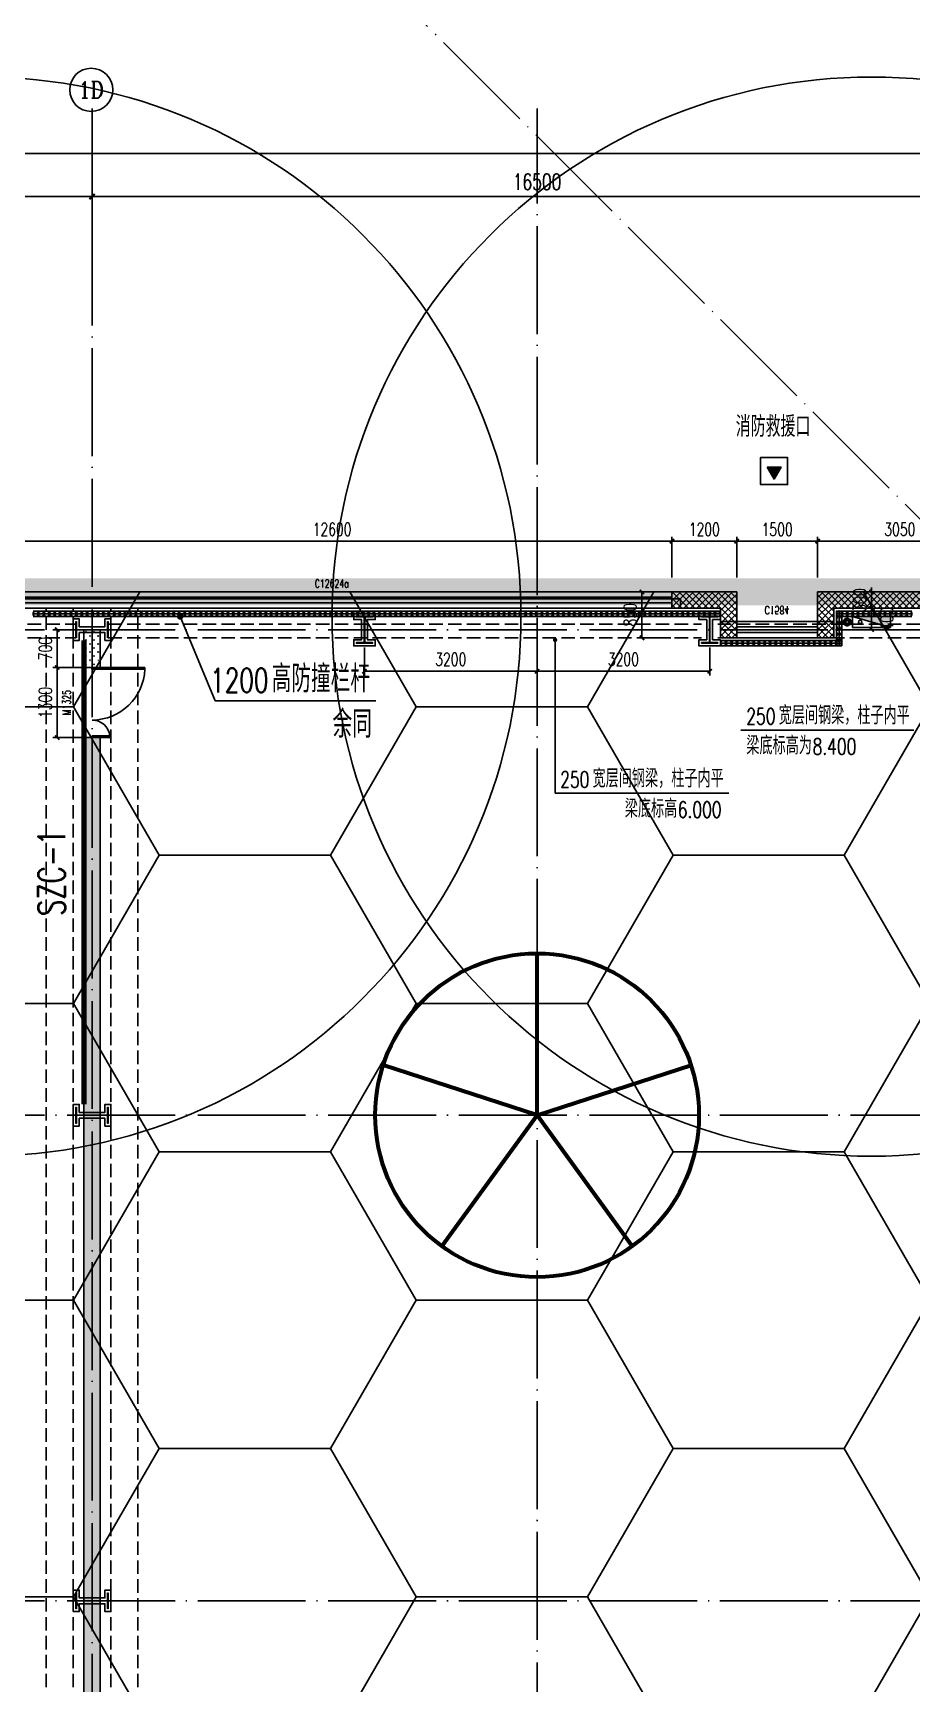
# Model space of a CAD drawing. Extents: x -821772 to -21949, y 506164 to 1049594.
# Drawn here: x -178549 to -162254, y 812279 to 842879 of the extents above; entities that cross this region are included whole.
import ezdxf
from ezdxf.enums import TextEntityAlignment as Align
from ezdxf.xclip import XClip

# ---------------------------------------------------------------- set-up
doc = ezdxf.new("R2010")
doc.units = 0
doc.header["$LTSCALE"] = 1000
doc.header["$MEASUREMENT"] = 0
doc.header["$XCLIPFRAME"] = 2
for name, pattern in [('10平面20250807_t3$0$CENTER', [2, 1.25, -0.25, 0.25, -0.25]), ('10平面20250807_t3$0$DASH', [0.35, 0.25, -0.1]), ('10平面20250807_t3$0$DOTE', [2.42, 2, -0.2, 0.02, -0.2]), ('DASH', [0.35, 0.25, -0.1])]:
    doc.linetypes.add(name, pattern=pattern)
doc.layers.get('Defpoints').update_dxf_attribs({"color": 210})
for name, color, linetype, lineweight in [('1-防火分区线', 201, 'DASH', 50), ('10平面20250807_t3$0$LG-ZF消防', 1, 'Continuous', 60), ('10平面20250807_t3$0$S-col', 8, 'Continuous', 0), ('10平面20250807_t3$0$THIN', 8, 'Continuous', 0), ('10平面20250807_t3$0$柱间支撑', 8, '10平面20250807_t3$0$CENTER', 0)]:
    doc.layers.add(name, color=color, linetype=linetype, lineweight=lineweight)
for name, color, linetype in [('10平面20250807_t3$0$10平面$0$WINDOW', 8, 'Continuous'), ('10平面20250807_t3$0$10平面$0$WINDOW_TEXT', 8, 'Continuous'), ('10平面20250807_t3$0$A-AXIS-D', 8, 'Continuous'), ('10平面20250807_t3$0$A-AXIS-DOTE', 8, '10平面20250807_t3$0$DOTE'), ('10平面20250807_t3$0$A-AXIS-DP', 8, 'Continuous'), ('10平面20250807_t3$0$A-AXIS-SYMB', 8, 'Continuous'), ('10平面20250807_t3$0$A-HATCH-2', 8, 'Continuous'), ('10平面20250807_t3$0$A-HRAIL', 8, 'Continuous'), ('10平面20250807_t3$0$A-LIN-V', 8, 'Continuous'), ('10平面20250807_t3$0$A-SFCE', 8, 'Continuous'), ('10平面20250807_t3$0$A-TEXT', 8, 'Continuous'), ('10平面20250807_t3$0$A-WINDOW', 8, 'Continuous'), ('10平面20250807_t3$0$AS-WALL', 8, 'Continuous'), ('10平面20250807_t3$0$AS-结构边线层', 8, 'Continuous'), ('10平面20250807_t3$0$DIM_SYMB', 8, 'Continuous'), ('10平面20250807_t3$0$PUB_HATCH', 8, 'Continuous'), ('10平面20250807_t3$0$PUB_TEXT', 8, 'Continuous'), ('10平面20250807_t3$0$RP-N2-01$0$$0$A-WIND-J', 8, 'Continuous'), ('10平面20250807_t3$0$RP-N2-01$0$A-WIND-J', 8, 'Continuous'), ('10平面20250807_t3$0$SB_ZF消火栓', 10, 'Continuous'), ('10平面20250807_t3$0$WINDOW', 8, 'Continuous'), ('10平面20250807_t3$0$WINDOW_TEXT', 8, 'Continuous'), ('10平面20250807_t3$0$建-窗', 8, 'Continuous'), ('10平面20250807_t3$0$建-门窗编号', 8, 'Continuous'), ('PUB_HATCH', 8, 'Continuous')]:
    doc.layers.add(name, color=color, linetype=linetype)
doc.layers.add('10平面20250807_t3$0$A-加建区域', color=8, linetype='Continuous', plot=False)
doc.styles.add('10平面20250807_t3$0$10平面$0$_TCH_WINDOW', font='SIMPLEX', dxfattribs={"height": 3.5, "bigfont": 'GBCBIG'})
doc.styles.add('10平面20250807_t3$0$_TCH_AXIS', font='COMPLEX', dxfattribs={"bigfont": 'GBCBIG'})
doc.styles.add('10平面20250807_t3$0$_TCH_DIM', font='SIMPLEX', dxfattribs={"bigfont": 'GBCBIG'})
doc.styles.add('10平面20250807_t3$0$_TCH_DIM_T3', font='SIMPLEX', dxfattribs={"width": 0.705882, "bigfont": 'GBCBIG'})
doc.styles.add('10平面20250807_t3$0$_TCH_WINDOW', font='SIMPLEX', dxfattribs={"height": 3.5, "bigfont": 'GBCBIG'})
doc.styles.add('10平面20250807_t3$0$A-WIN-LABEL', font='SIMPLEX', dxfattribs={"bigfont": 'GBCBIG'})
doc.styles.add('10平面20250807_t3$0$TSSD_Rein', font='tj-romans1.shx', dxfattribs={"width": 0.7, "bigfont": 'tj-hztxt.shx'})
doc.dimstyles.new('10平面20250807_t3$0$_TCH_ARCH&&100', dxfattribs={"dimtxt": 297.5, "dimasz": 100, "dimexe": 100, "dimexo": 100, "dimgap": 126.25, "dimtad": 1, "dimdec": 0, "dimzin": 0, "dimdsep": 46, "dimtxsty": '10平面20250807_t3$0$_TCH_DIM_T3', "dimblk": '10平面20250807_t3$0$_ArchTick', "dimcen": 0.09, "dimclrt": 7, "dimazin": 2, "dimtfac": 1, "dimtdec": 0, "dimtix": 1, "dimtmove": 2, "dimatfit": 3, "dimfxl": 0, "dimtolj": 1, "dimtzin": 0, "dimarcsym": 0})
doc.dimstyles.new('10平面20250807_t3$0$_TCH_ARCH&&80', dxfattribs={"dimtxt": 238, "dimasz": 80, "dimexe": 80, "dimexo": 80, "dimgap": 101, "dimtad": 1, "dimdec": 0, "dimzin": 0, "dimdsep": 46, "dimtxsty": '10平面20250807_t3$0$_TCH_DIM_T3', "dimblk": '10平面20250807_t3$0$_ArchTick', "dimcen": 0.09, "dimclrt": 7, "dimazin": 2, "dimtfac": 1, "dimtdec": 0, "dimtix": 1, "dimtmove": 2, "dimatfit": 3, "dimfxl": 0, "dimtolj": 1, "dimtzin": 0, "dimarcsym": 0})
pattern_1 = [(45, (60, 0), (-60.0001, 60.0001), []), (135, (60, 0), (-60.0001, -60.0001), [])]
pattern_2 = [(45, (25.49, 21.51), (-75.000002, 75.000002), [24, -82.06602]), (135, (192.46, 21.51), (-75.000002, -75.000002), [24, -82.06602])]

# ---------------------------------------------------------------- blocks, each defined once
blk = doc.blocks.new('10平面20250807_t3$0$_ArchTick')
at = {"color": 0, "linetype": 'ByBlock', "const_width": 0.4}
blk.add_lwpolyline([(-0.5, -0.5), (0.5, 0.5)], dxfattribs=at)
blk = doc.blocks.new('*D9895')
at = {"layer": '10平面20250807_t3$0$A-AXIS-D', "color": 0, "lineweight": -2}
for p, q in [((26782, 34220), (26782, 35127)), ((26782, 35027), (43282, 35027)), ((43282, 34220), (43282, 35127))]:
    blk.add_line(p, q, dxfattribs=at)
at = {"layer": 'Defpoints', "color": 0}
for p in [(43282, 35027), (26782, 34120), (43282, 34120)]:
    blk.add_point(p, dxfattribs=at)
at = {"layer": '10平面20250807_t3$0$A-AXIS-D', "color": 0, "lineweight": -2, "xscale": 100, "yscale": 100, "zscale": 100, "rotation": 180}
blk.add_blockref('10平面20250807_t3$0$_ArchTick', (26782, 35027), dxfattribs=at)
at = {"layer": '10平面20250807_t3$0$A-AXIS-D', "color": 0, "lineweight": -2, "xscale": 100, "yscale": 100, "zscale": 100}
blk.add_blockref('10平面20250807_t3$0$_ArchTick', (43282, 35027), dxfattribs=at)
at = {"layer": '10平面20250807_t3$0$A-AXIS-D', "color": 7, "insert": (35032, 35302), "char_height": 297.5, "attachment_point": 5, "style": '10平面20250807_t3$0$_TCH_DIM_T3'}
blk.add_mtext('\\A1;16500', dxfattribs=at)
blk = doc.blocks.new('*D9896')
at = {"layer": '10平面20250807_t3$0$A-AXIS-D', "color": 0, "lineweight": -2}
for p, q in [((43282, 34220), (43282, 35127)), ((43282, 35027), (59782, 35027)), ((59782, 34220), (59782, 35127))]:
    blk.add_line(p, q, dxfattribs=at)
at = {"layer": 'Defpoints', "color": 0}
for p in [(59782, 35027), (43282, 34120), (59782, 34120)]:
    blk.add_point(p, dxfattribs=at)
at = {"layer": '10平面20250807_t3$0$A-AXIS-D', "color": 0, "lineweight": -2, "xscale": 100, "yscale": 100, "zscale": 100, "rotation": 180}
blk.add_blockref('10平面20250807_t3$0$_ArchTick', (43282, 35027), dxfattribs=at)
at = {"layer": '10平面20250807_t3$0$A-AXIS-D', "color": 0, "lineweight": -2, "xscale": 100, "yscale": 100, "zscale": 100}
blk.add_blockref('10平面20250807_t3$0$_ArchTick', (59782, 35027), dxfattribs=at)
at = {"layer": '10平面20250807_t3$0$A-AXIS-D', "color": 7, "insert": (51532, 35302), "char_height": 297.5, "attachment_point": 5, "style": '10平面20250807_t3$0$_TCH_DIM_T3'}
blk.add_mtext('\\A1;16500', dxfattribs=at)
blk = doc.blocks.new('*D10004')
at = {"layer": '10平面20250807_t3$0$A-AXIS-D', "color": 0, "lineweight": -2}
for p, q in [((-33818, 34320), (-33818, 35927)), ((-33818, 35827), (92682, 35827)), ((92682, 34320), (92682, 35927))]:
    blk.add_line(p, q, dxfattribs=at)
at = {"layer": 'Defpoints', "color": 0}
for p in [(92682, 35827), (-33818, 34220), (92682, 34220)]:
    blk.add_point(p, dxfattribs=at)
at = {"layer": '10平面20250807_t3$0$A-AXIS-D', "color": 0, "lineweight": -2, "xscale": 100, "yscale": 100, "zscale": 100, "rotation": 180}
blk.add_blockref('10平面20250807_t3$0$_ArchTick', (-33818, 35827), dxfattribs=at)
at = {"layer": '10平面20250807_t3$0$A-AXIS-D', "color": 0, "lineweight": -2, "xscale": 100, "yscale": 100, "zscale": 100}
blk.add_blockref('10平面20250807_t3$0$_ArchTick', (92682, 35827), dxfattribs=at)
at = {"layer": '10平面20250807_t3$0$A-AXIS-D', "color": 7, "insert": (29432, 36102), "char_height": 297.5, "attachment_point": 5, "style": '10平面20250807_t3$0$_TCH_DIM_T3'}
blk.add_mtext('\\A1;126500', dxfattribs=at)
blk = doc.blocks.new('*D10133')
at = {"layer": '10平面20250807_t3$0$A-AXIS-DP', "color": 0, "lineweight": -2}
for p, q in [((51532, 26670), (51532, 26150)), ((54732, 26670), (54732, 26150)), ((51532, 26230), (54732, 26230))]:
    blk.add_line(p, q, dxfattribs=at)
at = {"layer": 'Defpoints', "color": 0}
for p in [(51532, 26750), (54732, 26750), (54732, 26230)]:
    blk.add_point(p, dxfattribs=at)
at = {"layer": '10平面20250807_t3$0$A-AXIS-DP', "color": 0, "lineweight": -2, "xscale": 80, "yscale": 80, "zscale": 80, "rotation": 180}
blk.add_blockref('10平面20250807_t3$0$_ArchTick', (51532, 26230), dxfattribs=at)
at = {"layer": '10平面20250807_t3$0$A-AXIS-DP', "color": 0, "lineweight": -2, "xscale": 80, "yscale": 80, "zscale": 80}
blk.add_blockref('10平面20250807_t3$0$_ArchTick', (54732, 26230), dxfattribs=at)
at = {"layer": '10平面20250807_t3$0$A-AXIS-DP', "color": 7, "insert": (53132, 26450), "char_height": 238, "attachment_point": 5, "style": '10平面20250807_t3$0$_TCH_DIM_T3'}
blk.add_mtext('\\A1;3200', dxfattribs=at)
blk = doc.blocks.new('*D10134')
at = {"layer": '10平面20250807_t3$0$A-AXIS-DP', "color": 0, "lineweight": -2}
for p, q in [((48332, 26670), (48332, 26150)), ((51532, 26670), (51532, 26150)), ((48332, 26230), (51532, 26230))]:
    blk.add_line(p, q, dxfattribs=at)
at = {"layer": 'Defpoints', "color": 0}
for p in [(48332, 26750), (51532, 26750), (51532, 26230)]:
    blk.add_point(p, dxfattribs=at)
at = {"layer": '10平面20250807_t3$0$A-AXIS-DP', "color": 0, "lineweight": -2, "xscale": 80, "yscale": 80, "zscale": 80, "rotation": 180}
blk.add_blockref('10平面20250807_t3$0$_ArchTick', (48332, 26230), dxfattribs=at)
at = {"layer": '10平面20250807_t3$0$A-AXIS-DP', "color": 0, "lineweight": -2, "xscale": 80, "yscale": 80, "zscale": 80}
blk.add_blockref('10平面20250807_t3$0$_ArchTick', (51532, 26230), dxfattribs=at)
at = {"layer": '10平面20250807_t3$0$A-AXIS-DP', "color": 7, "insert": (49932, 26450), "char_height": 238, "attachment_point": 5, "style": '10平面20250807_t3$0$_TCH_DIM_T3'}
blk.add_mtext('\\A1;3200', dxfattribs=at)
blk = doc.blocks.new('10平面20250807_t3$0$et4564')
at = {"layer": '10平面20250807_t3$0$PUB_HATCH'}
h = blk.add_hatch(dxfattribs=at)
h.set_pattern_fill('多孔材料', color=256, scale=30, style=0)
h.set_pattern_definition(pattern_1)
h.paths.add_polyline_path([(3700, -50), (3700, 250), (3400, 250)])
h = blk.add_hatch(dxfattribs=at)
h.set_pattern_fill('多孔材料', color=256, scale=30, style=0)
h.set_pattern_definition(pattern_1)
h.paths.add_polyline_path([(3700, -50), (3400, 250), (3400, -300), (3700, -600)])
h = blk.add_hatch(dxfattribs=at)
h.set_pattern_fill('多孔材料', color=256, scale=30, style=0)
h.set_pattern_definition(pattern_1)
h.paths.add_polyline_path([(5500, 250), (5200, 250), (5200, -50)])
h = blk.add_hatch(dxfattribs=at)
h.set_pattern_fill('多孔材料', color=256, scale=30, style=0)
h.set_pattern_definition(pattern_1)
h.paths.add_polyline_path([(5500, 250), (5200, -50), (5200, -600), (5500, -300)])
h = blk.add_hatch(dxfattribs=at)
h.set_pattern_fill('多孔材料', color=256, scale=30, style=0)
h.set_pattern_definition(pattern_1)
h.paths.add_polyline_path([(3700, -600), (3400, -300), (2500, -300), (2500, -600)])
h = blk.add_hatch(dxfattribs=at)
h.set_pattern_fill('多孔材料', color=256, scale=30, style=0)
h.set_pattern_definition(pattern_1)
h.paths.add_polyline_path([(8250, -300), (5500, -300), (5200, -600), (8250, -600)])
at = {"layer": '10平面20250807_t3$0$AS-WALL'}
for p, q in [((3700, 250), (3400, 250)), ((3400, 250), (3400, -300)), ((3700, -50), (3700, 250)), ((5500, 250), (5200, 250)), ((5200, 250), (5200, -50)), ((5500, 250), (5500, -300)), ((3400, -300), (2500, -300)), ((2500, -600), (2500, -300)), ((3700, -50), (3700, -600)), ((5200, -50), (5200, -600)), ((8250, -300), (5500, -300)), ((8250, -600), (8250, -300)), ((3700, -600), (2500, -600)), ((8250, -600), (5200, -600))]:
    blk.add_line(p, q, dxfattribs=at)
at = {"layer": '10平面20250807_t3$0$WINDOW'}
for p, q in [((5200, 250), (3700, 250)), ((5200, 150), (3700, 150)), ((5200, 50), (3700, 50)), ((5200, -50), (3700, -50))]:
    blk.add_line(p, q, dxfattribs=at)
at = {"layer": '10平面20250807_t3$0$WINDOW_TEXT', "style": '10平面20250807_t3$0$_TCH_WINDOW', "width": 0.705882}
blk.add_text('C1584', height=148.8, dxfattribs=at).set_placement((4220, -334))
blk = doc.blocks.new('10平面20250807_t3$0$43243')
at = {"layer": '10平面20250807_t3$0$AS-结构边线层'}
blk.add_lwpolyline([(-144054, 741420), (-144054, 832220), (-156104, 832220), (-156104, 831970), (-158204, 831970), (-158204, 832220), (-163704, 832220), (-163704, 831970), (-165804, 831970), (-165804, 832220), (-166544, 832220), (-166544, 832390), (-179464, 832390)], dxfattribs=at)
blk = doc.blocks.new('10平面20250807_t3$0$_FZH')
at = {"layer": '10平面20250807_t3$0$A-HATCH-2'}
blk.add_lwpolyline([(-0.437, -0.25), (-0.437, 0.25), (-0.297, 0.25), (-0.297, 0.067), (0.298, 0.067), (0.298, 0.25), (0.438, 0.25), (0.438, -0.25), (0.298, -0.25), (0.298, -0.068), (-0.297, -0.068), (-0.297, -0.25)], close=True, dxfattribs=at)
at = {"layer": '10平面20250807_t3$0$S-col'}
blk.add_lwpolyline([(-0.375, -0.188), (-0.375, 0.187), (-0.36, 0.187), (-0.36, 0.005), (0.36, 0.005), (0.36, 0.187), (0.375, 0.187), (0.375, -0.188), (0.36, -0.188), (0.36, -0.005), (-0.36, -0.005), (-0.36, -0.188)], close=True, dxfattribs=at)
blk = doc.blocks.new('10平面20250807_t3$0$342343243')
at = {"layer": '10平面20250807_t3$0$A-AXIS-DP', "color": 5}
blk.add_lwpolyline([(-155704, 832070), (-155404, 832070), (-155404, 832058), (-155550, 832058), (-155550, 831582), (-155404, 831582), (-155404, 831570), (-155704, 831570), (-155704, 831582), (-155558, 831582), (-155558, 832058), (-155704, 832058), (-155704, 832070)], close=True, dxfattribs=at)
at = {"layer": '10平面20250807_t3$0$A-HATCH-2'}
blk.add_lwpolyline([(-155754, 832120), (-155354, 832120), (-155354, 832008), (-155500, 832008), (-155500, 831632), (-155354, 831632), (-155354, 831520), (-155754, 831520), (-155754, 831632), (-155608, 831632), (-155608, 832008), (-155754, 832008)], close=True, dxfattribs=at)
blk = doc.blocks.new('10平面20250807_t3$0$w4234324')
at = {"xscale": 800.0000000000005, "yscale": 800.0000000000005, "zscale": 800.0000000000005}
for p in [(-177454, 831820), (-177454, 822820), (-177454, 813820)]:
    blk.add_blockref('10平面20250807_t3$0$_FZH', p, dxfattribs=at)
at = {"layer": '10平面20250807_t3$0$A-AXIS-DP', "xscale": -1}
blk.add_blockref('10平面20250807_t3$0$342343243', (-327958, 0), dxfattribs=at)
at = {"layer": '10平面20250807_t3$0$A-AXIS-DP'}
blk.add_blockref('10平面20250807_t3$0$342343243', (-10450, 0), dxfattribs=at)
blk = doc.blocks.new('10平面20250807_t3$0$3243243')
at = {"layer": '10平面20250807_t3$0$A-AXIS-SYMB'}
for p, q in [((-168870, 831630), (-168870, 828790)), ((-162220, 829960), (-165430, 829960)), ((-168870, 828790), (-165650, 828790))]:
    blk.add_line(p, q, dxfattribs=at)
at = {"layer": '10平面20250807_t3$0$A-AXIS-SYMB', "const_width": 40}
blk.add_lwpolyline([(-168870, 831650, 1), (-168870, 831610, 1)], format="xyb", close=True, dxfattribs=at)
at = {"layer": '10平面20250807_t3$0$A-HATCH-2', "linetype": '10平面20250807_t3$0$DASH'}
for p, q in [((-178304.2, 741520), (-178304.2, 832220)), ((-177804.2, 741520), (-177804.2, 832220)), ((-177104.2, 741520), (-177104.2, 832220)), ((-176604.2, 741520), (-176604.2, 832220))]:
    blk.add_line(p, q, dxfattribs=at)
at = {"layer": '10平面20250807_t3$0$A-SFCE', "color": 2, "linetype": '10平面20250807_t3$0$DASH'}
for p, q in [((-182500.2, 831920), (-177754.2, 831920)), ((-165854.2, 831920), (-161254.2, 831920)), ((-182500.2, 831670), (-177754.2, 831670)), ((-165854.2, 831670), (-161254.2, 831670))]:
    blk.add_line(p, q, dxfattribs=at)
at = {"layer": '10平面20250807_t3$0$A-SFCE', "linetype": '10平面20250807_t3$0$DASH'}
for p, q in [((-177154.2, 831920), (-166154.2, 831920)), ((-177154.2, 831670), (-166154.2, 831670))]:
    blk.add_line(p, q, dxfattribs=at)
at = {"layer": '10平面20250807_t3$0$PUB_TEXT', "style": '10平面20250807_t3$0$_TCH_DIM', "width": 0.705882}
for s, p in [('250', (-165325, 830065)), ('8.400', (-164096.3, 829505)), ('250', (-168775.2, 828895)), ('6.000', (-166595, 828335))]:
    blk.add_text(s, height=297.5, dxfattribs=at).set_placement(p)
at = {"layer": '10平面20250807_t3$0$PUB_TEXT', "style": '10平面20250807_t3$0$_TCH_DIM'}
for s, p in [('宽层间钢梁，柱子内平', (-164725, 830065)), ('梁底标高为', (-165325, 829505)), ('宽层间钢梁，柱子内平', (-168175.2, 828895)), ('梁底标高', (-167578, 828335))]:
    blk.add_text(s, height=337.59, dxfattribs=at).set_placement(p)
blk = doc.blocks.new('10平面20250807_t3$0$w4324324')
at = {"layer": '10平面20250807_t3$0$A-HATCH-2', "lineweight": 60}
for q in [(-1694760, 686605), (-1697614, 684532), (-1691907, 684532), (-1696524, 681178), (-1692997, 681178)]:
    blk.add_line((-1694760, 683605), q, dxfattribs=at)
blk.add_circle((-1694760, 683605), 3000, dxfattribs=at)
blk = doc.blocks.new('10平面20250807_t3$0$w423432')
at = {"layer": '10平面20250807_t3$0$A-LIN-V'}
blk.add_blockref('10平面20250807_t3$0$w4324324', (0, 0), dxfattribs=at)
blk = doc.blocks.new('10平面20250807_t3$0$RP-N2-01$0$$0$xfjy')
at = {"layer": '10平面20250807_t3$0$RP-N2-01$0$$0$A-WIND-J'}
h = blk.add_hatch(color=256, dxfattribs=at)
h.dxf.hatch_style = 1
h.paths.add_polyline_path([(1141876, -26214), (1142135, -26214), (1142005, -25989)])
at = {"layer": '10平面20250807_t3$0$RP-N2-01$0$$0$A-WIND-J', "const_width": 25}
blk.add_lwpolyline([(1141755, -25889), (1141755, -26389), (1142255, -26389), (1142255, -25889)], close=True, dxfattribs=at)
at = {"layer": '10平面20250807_t3$0$RP-N2-01$0$$0$A-WIND-J'}
for points in [[(1141755, -26389), (1142255, -26389), (1142255, -25889), (1141755, -25889)], [(1141876, -26214), (1142135, -26214), (1142005, -25989)]]:
    blk.add_lwpolyline(points, close=True, dxfattribs=at)
blk = doc.blocks.new('10平面20250807_t3$0$RP-N2-01$0$xfjy')
at = {"layer": '10平面20250807_t3$0$RP-N2-01$0$$0$A-WIND-J'}
blk.add_blockref('10平面20250807_t3$0$RP-N2-01$0$$0$xfjy', (0, 0), dxfattribs=at)
blk = doc.blocks.new('10平面20250807_t3$0$1232')
at = {"layer": '10平面20250807_t3$0$RP-N2-01$0$A-WIND-J', "xscale": -1, "rotation": 180}
blk.add_blockref('10平面20250807_t3$0$RP-N2-01$0$xfjy', (-1306815, 808621, 0), dxfattribs=at)
at = {"layer": '10平面20250807_t3$0$A-TEXT', "style": '10平面20250807_t3$0$_TCH_DIM'}
blk.add_text('消防救援口', height=384.1, dxfattribs=at).set_placement((-165521, 835395, 0))
blk = doc.blocks.new('10平面20250807_t3$0$23124232432')
at = {"layer": '10平面20250807_t3$0$柱间支撑', "const_width": 100}
blk.add_lwpolyline([(-177604, 831620), (-177604, 823020)], dxfattribs=at)
at = {"layer": '10平面20250807_t3$0$THIN', "style": '10平面20250807_t3$0$TSSD_Rein', "width": 0.7}
blk.add_text('SZC-1', height=500, rotation=90, dxfattribs=at).set_placement((-177804, 827320), align=Align.BOTTOM_CENTER)
blk = doc.blocks.new('10平面20250807_t3$0$99平面图例外参$0$$LinePat$圆环')
for points in [[(0, 150), (300, 150)], [(0, 0), (300, 0)], [(0, -150), (300, -150)]]:
    blk.add_lwpolyline(points)
at = {"color": 0}
blk.add_circle((150, 0), 150, dxfattribs=at)
blk = doc.blocks.new('10平面20250807_t3$0$34242343243')
at = {"layer": '10平面20250807_t3$0$A-HRAIL', "yscale": 0.3333333333333333, "zscale": 0.3333333333333333}
for p, xscale in [((-178448, 832114), -0.3344988349732452), ((-178348, 832114), -0.3344988349732452), ((-178248, 832114), -0.3344988349732452), ((-178147, 832114), -0.3344988349732452), ((-178047, 832114), -0.3344988349732452), ((-177946, 832114), -0.3344988349732452), ((-177846, 832114), -0.3344988349732452), ((-177746, 832114), -0.3344988349732452), ((-177645, 832114), -0.3344988349732452), ((-177545, 832114), -0.3344988349732452), ((-177445, 832114), -0.3344988349732452), ((-177344, 832114), -0.3344988349732452), ((-177244, 832114), -0.3344988349732452), ((-177144, 832114), -0.3344988349732452), ((-177043, 832114), -0.3344988349732452), ((-176943, 832114), -0.3344988349732452), ((-176843, 832114), -0.3344988349732452), ((-176742, 832114), -0.3344988349732452), ((-176642, 832114), -0.3344988349732452), ((-176542, 832114), -0.3344988349732452), ((-176441, 832114), -0.3344988349732452), ((-176341, 832114), -0.3344988349732452), ((-176241, 832114), -0.3344988349732452), ((-176140, 832114), -0.3344988349732452), ((-176040, 832114), -0.3344988349732452), ((-175939, 832114), -0.3344988349732452), ((-175839, 832114), -0.3344988349732452), ((-175739, 832114), -0.3344988349732452), ((-175638, 832114), -0.3344988349732452), ((-175538, 832114), -0.3344988349732452), ((-175438, 832114), -0.3344988349732452), ((-175337, 832114), -0.3344988349732452), ((-175237, 832114), -0.3344988349732452), ((-175137, 832114), -0.3344988349732452), ((-175036, 832114), -0.3344988349732452), ((-174936, 832114), -0.3344988349732452), ((-174836, 832114), -0.3344988349732452), ((-174735, 832114), -0.3344988349732452), ((-174635, 832114), -0.3344988349732452), ((-174535, 832114), -0.3344988349732452), ((-174434, 832114), -0.3344988349732452), ((-174334, 832114), -0.3344988349732452), ((-174234, 832114), -0.3344988349732452), ((-174133, 832114), -0.3344988349732452), ((-174033, 832114), -0.3344988349732452), ((-173933, 832114), -0.3344988349732452), ((-173832, 832114), -0.3344988349732452), ((-173732, 832114), -0.3344988349732452), ((-173631, 832114), -0.3344988349732452), ((-173531, 832114), -0.3344988349732452), ((-173431, 832114), -0.3344988349732452), ((-173330, 832114), -0.3344988349732452), ((-173230, 832114), -0.3344988349732452), ((-173130, 832114), -0.3344988349732452), ((-173029, 832114), -0.3344988349732452), ((-172929, 832114), -0.3344988349732452), ((-172829, 832114), -0.3344988349732452), ((-172728, 832114), -0.3344988349732452), ((-172628, 832114), -0.3344988349732452), ((-172528, 832114), -0.3344988349732452), ((-172427, 832114), -0.3344988349732452), ((-172327, 832114), -0.3344988349732452), ((-172227, 832114), -0.3344988349732452), ((-172126, 832114), -0.3344988349732452), ((-172026, 832114), -0.3344988349732452), ((-171926, 832114), -0.3344988349732452), ((-171825, 832114), -0.3344988349732452), ((-171725, 832114), -0.3344988349732452), ((-171624, 832114), -0.3344988349732452), ((-171524, 832114), -0.3344988349732452), ((-171424, 832114), -0.3344988349732452), ((-171323, 832114), -0.3344988349732452), ((-171223, 832114), -0.3344988349732452), ((-171123, 832114), -0.3344988349732452), ((-171022, 832114), -0.3344988349732452), ((-170922, 832114), -0.3344988349732452), ((-170822, 832114), -0.3344988349732452), ((-170721, 832114), -0.3344988349732452), ((-170621, 832114), -0.3344988349732452), ((-170521, 832114), -0.3344988349732452), ((-170420, 832114), -0.3344988349732452), ((-170320, 832114), -0.3344988349732452), ((-170220, 832114), -0.3344988349732452), ((-170119, 832114), -0.3344988349732452), ((-170019, 832114), -0.3344988349732452), ((-169919, 832114), -0.3344988349732452), ((-169818, 832114), -0.3344988349732452), ((-169718, 832114), -0.3344988349732452), ((-169617, 832114), -0.3344988349732452), ((-169517, 832114), -0.3344988349732452), ((-169417, 832114), -0.3344988349732452), ((-169316, 832114), -0.3344988349732452), ((-169216, 832114), -0.3344988349732452), ((-169116, 832114), -0.3344988349732452), ((-169015, 832114), -0.3344988349732452), ((-168915, 832114), -0.3344988349732452), ((-168815, 832114), -0.3344988349732452), ((-168714, 832114), -0.3344988349732452), ((-168614, 832114), -0.3344988349732452), ((-168514, 832114), -0.3344988349732452), ((-168413, 832114), -0.3344988349732452), ((-168313, 832114), -0.3344988349732452), ((-168213, 832114), -0.3344988349732452), ((-168112, 832114), -0.3344988349732452), ((-168012, 832114), -0.3344988349732452), ((-167912, 832114), -0.3344988349732452), ((-167811, 832114), -0.3344988349732452), ((-167711, 832114), -0.3344988349732452), ((-167610, 832114), -0.3344988349732452), ((-167510, 832114), -0.3344988349732452), ((-167410, 832114), -0.3344988349732452), ((-167309, 832114), -0.3344988349732452), ((-167209, 832114), -0.3344988349732452), ((-167109, 832114), -0.3344988349732452), ((-167008, 832114), -0.3344988349732452), ((-166908, 832114), -0.3344988349732452), ((-166808, 832114), -0.3344988349732452), ((-166707, 832114), -0.3344988349732452), ((-166607, 832114), -0.3344988349732452), ((-166507, 832114), -0.3344988349732452), ((-166406, 832114), -0.3344988349732452), ((-166306, 832114), -0.3344988349732452), ((-166206, 832114), -0.3344988349732452), ((-166105, 832114), -0.3344988349732452), ((-166005, 832114), -0.3344988349732452), ((-165905, 832114), -0.3344988349732452), ((-165804, 832114), -0.3344988349732452), ((-163554, 832114), -0.3333333333708737), ((-163454, 832114), -0.3333333333708737), ((-163354, 832114), -0.3333333333708737), ((-163254, 832114), -0.3333333333708737), ((-163154, 832114), -0.3333333333708737), ((-163054, 832114), -0.3333333333708737), ((-162954, 832114), -0.3333333333708737), ((-162854, 832114), -0.3333333333708737), ((-162754, 832114), -0.3333333333708737), ((-162654, 832114), -0.3333333333708737), ((-162554, 832114), -0.3333333333708737), ((-162454, 832114), -0.3333333333708737), ((-162354, 832114), -0.3333333333708737), ((-162254, 832114), -0.3333333333708737), ((-165702, 831570), -0.3409090911439808), ((-165600, 831570), -0.3409090911439808), ((-165497, 831570), -0.3409090911439808), ((-165395, 831570), -0.3409090911439808), ((-165293, 831570), -0.3409090911439808), ((-165191, 831570), -0.3409090911439808), ((-165088, 831570), -0.3409090911439808), ((-164986, 831570), -0.3409090911439808), ((-164884, 831570), -0.3409090911439808), ((-164781, 831570), -0.3409090911439808), ((-164679, 831570), -0.3409090911439808), ((-164577, 831570), -0.3409090911439808), ((-164475, 831570), -0.3409090911439808), ((-164372, 831570), -0.3409090911439808), ((-164270, 831570), -0.3409090911439808), ((-164168, 831570), -0.3409090911439808), ((-164066, 831570), -0.3409090911439808), ((-163963, 831570), -0.3409090911439808), ((-163861, 831570), -0.3409090911439808), ((-163759, 831570), -0.3409090911439808), ((-163656, 831570), -0.3409090911439808), ((-163554, 831570), -0.3409090911439808)]:
    blk.add_blockref('10平面20250807_t3$0$99平面图例外参$0$$LinePat$圆环', p, dxfattribs=dict(at, xscale=xscale))
at = {"layer": '10平面20250807_t3$0$A-HRAIL', "xscale": -0.3611111227129974, "yscale": 0.3333333333333333, "zscale": 0.3333333333333333, "rotation": 270}
for p in [(-163604, 832062), (-163604, 831953), (-163604, 831845), (-163604, 831737), (-163604, 831628), (-163604, 831520)]:
    blk.add_blockref('10平面20250807_t3$0$99平面图例外参$0$$LinePat$圆环', p, dxfattribs=at)
blk = doc.blocks.new('10平面20250807_t3$0$DOOR2DLIB$SYSLIB$00000123')
at = {"color": 0}
for p, q in [((0.475, -0.001), (0.475, 0.752)), ((0.475, 0.752), (0.5, 0.752)), ((0.5, -0.001), (0.5, 0.752)), ((-0.5, 0), (-0.5, 0.252)), ((-0.475, 0.252), (-0.5, 0.252)), ((-0.475, 0), (-0.475, 0.252)), ((-0.475, 0), (-0.5, 0)), ((0.475, -0.001), (0.5, -0.001))]:
    blk.add_line(p, q, dxfattribs=at)
for centre, radius, start, end in [((0.505, -0.002), 0.755, 92.2493, 179.7238), ((-0.501, 0.003), 0.251, 359.7899, 84.0974)]:
    blk.add_arc(centre, radius, start, end, dxfattribs=at)
blk = doc.blocks.new('10平面20250807_t3$0$423432433333')
at = {"layer": '10平面20250807_t3$0$PUB_HATCH'}
h = blk.add_hatch(dxfattribs=at)
h.set_pattern_fill('石膏板', color=256, scale=30, style=0)
h.set_pattern_definition(pattern_2)
h.paths.add_polyline_path([(-174910, 831866), (-174910, 831170), (-174610, 831170), (-174610, 831866)])
h = blk.add_hatch(dxfattribs=at)
h.set_pattern_fill('石膏板', color=256, scale=30, style=0)
h.set_pattern_definition(pattern_2)
h.paths.add_polyline_path([(-174610, 784908), (-174610, 829870), (-174910, 829870), (-174910, 784908)])
at = {"layer": '10平面20250807_t3$0$AS-WALL'}
for p, q in [((-174910, 831866), (-174910, 831170)), ((-174610, 831866), (-174910, 831866)), ((-174610, 831170), (-174610, 831866)), ((-174910, 831170), (-174610, 831170)), ((-174610, 829870), (-174910, 829870)), ((-174910, 829870), (-174910, 784908)), ((-174610, 784908), (-174610, 829870))]:
    blk.add_line(p, q, dxfattribs=at)
at = {"layer": '10平面20250807_t3$0$10平面$0$WINDOW'}
ref = blk.add_blockref('10平面20250807_t3$0$DOOR2DLIB$SYSLIB$00000123', (-174760, 830520), dxfattribs=dict(at, xscale=-1300, yscale=1300, zscale=300, rotation=269.9999999990649))
ref.add_attrib('A', 'M1325', (-175156, 830285), dxfattribs={"layer": '10平面20250807_t3$0$10平面$0$WINDOW_TEXT', "ltscale": 500, "height": 148.8, "rotation": 90, "style": '10平面20250807_t3$0$10平面$0$_TCH_WINDOW', "width": 0.705882})
blk = doc.blocks.new('10平面20250807_t3$0$A$C5D961328')
at = {"layer": '10平面20250807_t3$0$SB_ZF消火栓'}
blk.add_hatch(color=256, dxfattribs=at).paths.add_polyline_path([(0, 40), (700, 40), (700, 240)])
at = {"layer": '10平面20250807_t3$0$A-LIN-V', "ltscale": 500}
blk.add_circle((350, 40), 10001, dxfattribs=at)
at = {"layer": '10平面20250807_t3$0$SB_ZF消火栓'}
for p, q in [((700, 240), (0, 240)), ((0, 240), (0, 40)), ((700, 240), (0, 40)), ((0, 40), (700, 40)), ((700, 240), (700, 40))]:
    blk.add_line(p, q, dxfattribs=at)
at = {"layer": '10平面20250807_t3$0$SB_ZF消火栓', "color": 1}
blk.add_circle((140, 140), 32.5, dxfattribs=at)
blk = doc.blocks.new('10平面20250807_t3$0$43242343')
at = {"layer": '10平面20250807_t3$0$LG-ZF消防', "linetype": 'Continuous'}
blk.add_circle((-163454, 831962), 50, dxfattribs=at)
blk = doc.blocks.new('10平面20250807_t3$0$234243242332')
at = {"layer": '10平面20250807_t3$0$LG-ZF消防', "linetype": 'Continuous'}
blk.add_blockref('10平面20250807_t3$0$43242343', (0, 0), dxfattribs=at)
at = {"layer": '10平面20250807_t3$0$SB_ZF消火栓', "xscale": -1, "rotation": 180}
for p in [(-179854, 832102), (-163354, 832102)]:
    blk.add_blockref('10平面20250807_t3$0$A$C5D961328', p, dxfattribs=at)
blk = doc.blocks.new('*D11889')
at = {"layer": '10平面20250807_t3$0$A-AXIS-DP', "color": 0, "lineweight": -2}
for p, q in [((-166724, 832520), (-167340, 832520)), ((-167260, 831670), (-167260, 832520)), ((-166724, 831670), (-167340, 831670))]:
    blk.add_line(p, q, dxfattribs=at)
at = {"layer": 'Defpoints', "color": 0}
for p in [(-167260, 832520), (-166644, 832520), (-166644, 831670)]:
    blk.add_point(p, dxfattribs=at)
at = {"layer": '10平面20250807_t3$0$A-AXIS-DP', "color": 0, "lineweight": -2, "xscale": 80, "yscale": 80, "zscale": 80}
for p, rotation in [((-167260, 832520), 90), ((-167260, 831670), 270)]:
    blk.add_blockref('10平面20250807_t3$0$_ArchTick', p, dxfattribs=dict(at, rotation=rotation))
at = {"layer": '10平面20250807_t3$0$A-AXIS-DP', "color": 7, "insert": (-167480, 832095), "char_height": 238, "attachment_point": 5, "rotation": 90, "style": '10平面20250807_t3$0$_TCH_DIM_T3'}
blk.add_mtext('\\A1;850', dxfattribs=at)
blk = doc.blocks.new('*D12059')
at = {"layer": '10平面20250807_t3$0$A-AXIS-DP', "color": 0, "lineweight": -2}
for p, q in [((-163670, 832220), (-162923, 832220)), ((-163003, 831820), (-163003, 832220)), ((-163670, 831820), (-162923, 831820))]:
    blk.add_line(p, q, dxfattribs=at)
at = {"layer": 'Defpoints', "color": 0}
for p in [(-163750, 832220), (-163003, 832220), (-163750, 831820)]:
    blk.add_point(p, dxfattribs=at)
at = {"layer": '10平面20250807_t3$0$A-AXIS-DP', "color": 0, "lineweight": -2, "xscale": 80, "yscale": 80, "zscale": 80}
for p, rotation in [((-163003, 832220), 90), ((-163003, 831820), 270)]:
    blk.add_blockref('10平面20250807_t3$0$_ArchTick', p, dxfattribs=dict(at, rotation=rotation))
at = {"layer": '10平面20250807_t3$0$A-AXIS-DP', "color": 7, "insert": (-162720, 832020), "char_height": 238, "attachment_point": 5, "rotation": 90, "style": '10平面20250807_t3$0$_TCH_DIM_T3'}
blk.add_mtext('\\A1;400', dxfattribs=at)
blk = doc.blocks.new('*D12060')
at = {"layer": '10平面20250807_t3$0$A-AXIS-DP', "color": 0, "lineweight": -2}
for p, q in [((-163670, 832520), (-162923, 832520)), ((-163003, 832520), (-163003, 832600)), ((-163003, 832220), (-163003, 832520)), ((-163670, 832220), (-162923, 832220)), ((-163003, 832220), (-163003, 832140))]:
    blk.add_line(p, q, dxfattribs=at)
at = {"layer": 'Defpoints', "color": 0}
for p in [(-163750, 832520), (-163003, 832520), (-163750, 832220)]:
    blk.add_point(p, dxfattribs=at)
at = {"layer": '10平面20250807_t3$0$A-AXIS-DP', "color": 0, "lineweight": -2, "xscale": 80, "yscale": 80, "zscale": 80}
for p, rotation in [((-163003, 832520), 270), ((-163003, 832220), 90)]:
    blk.add_blockref('10平面20250807_t3$0$_ArchTick', p, dxfattribs=dict(at, rotation=rotation))
at = {"layer": '10平面20250807_t3$0$A-AXIS-DP', "color": 7, "insert": (-163223, 832370), "char_height": 238, "attachment_point": 5, "rotation": 90, "style": '10平面20250807_t3$0$_TCH_DIM_T3'}
blk.add_mtext('\\A1;300', dxfattribs=at)
blk = doc.blocks.new('*D12250')
at = {"layer": '10平面20250807_t3$0$A-AXIS-DP', "color": 0, "lineweight": -2}
for p, q in [((-177634, 831820), (-178180, 831820)), ((-178100, 831120), (-178100, 831820)), ((-177634, 831120), (-178180, 831120))]:
    blk.add_line(p, q, dxfattribs=at)
at = {"layer": 'Defpoints', "color": 0}
for p in [(-178100, 831820), (-177554, 831820), (-177554, 831120)]:
    blk.add_point(p, dxfattribs=at)
at = {"layer": '10平面20250807_t3$0$A-AXIS-DP', "color": 0, "lineweight": -2, "xscale": 80, "yscale": 80, "zscale": 80}
for p, rotation in [((-178100, 831820), 90), ((-178100, 831120), 270)]:
    blk.add_blockref('10平面20250807_t3$0$_ArchTick', p, dxfattribs=dict(at, rotation=rotation))
at = {"layer": '10平面20250807_t3$0$A-AXIS-DP', "color": 7, "insert": (-178320, 831470), "char_height": 238, "attachment_point": 5, "rotation": 90, "style": '10平面20250807_t3$0$_TCH_DIM_T3'}
blk.add_mtext('\\A1;700', dxfattribs=at)
blk = doc.blocks.new('*D12251')
at = {"layer": '10平面20250807_t3$0$A-AXIS-DP', "color": 0, "lineweight": -2}
for p, q in [((-177634, 831120), (-178180, 831120)), ((-178100, 829820), (-178100, 831120)), ((-177634, 829820), (-178180, 829820))]:
    blk.add_line(p, q, dxfattribs=at)
at = {"layer": 'Defpoints', "color": 0}
for p in [(-178100, 831120), (-177554, 831120), (-177554, 829820)]:
    blk.add_point(p, dxfattribs=at)
at = {"layer": '10平面20250807_t3$0$A-AXIS-DP', "color": 0, "lineweight": -2, "xscale": 80, "yscale": 80, "zscale": 80}
for p, rotation in [((-178100, 831120), 90), ((-178100, 829820), 270)]:
    blk.add_blockref('10平面20250807_t3$0$_ArchTick', p, dxfattribs=dict(at, rotation=rotation))
at = {"layer": '10平面20250807_t3$0$A-AXIS-DP', "color": 7, "insert": (-178320, 830470), "char_height": 238, "attachment_point": 5, "rotation": 90, "style": '10平面20250807_t3$0$_TCH_DIM_T3'}
blk.add_mtext('\\A1;1300', dxfattribs=at)
blk = doc.blocks.new('*D12325')
at = {"layer": '10平面20250807_t3$0$A-AXIS-DP', "color": 0, "lineweight": -2}
for p, q in [((-179304, 832790), (-179304, 833540)), ((-166704, 832790), (-166704, 833540)), ((-179304, 833460), (-166704, 833460))]:
    blk.add_line(p, q, dxfattribs=at)
at = {"layer": 'Defpoints', "color": 0}
for p in [(-166704, 833460), (-179304, 832710), (-166704, 832710)]:
    blk.add_point(p, dxfattribs=at)
at = {"layer": '10平面20250807_t3$0$A-AXIS-DP', "color": 0, "lineweight": -2, "xscale": 80, "yscale": 80, "zscale": 80, "rotation": 180}
blk.add_blockref('10平面20250807_t3$0$_ArchTick', (-179304, 833460), dxfattribs=at)
at = {"layer": '10平面20250807_t3$0$A-AXIS-DP', "color": 0, "lineweight": -2, "xscale": 80, "yscale": 80, "zscale": 80}
blk.add_blockref('10平面20250807_t3$0$_ArchTick', (-166704, 833460), dxfattribs=at)
at = {"layer": '10平面20250807_t3$0$A-AXIS-DP', "color": 7, "insert": (-173004, 833680), "char_height": 238, "attachment_point": 5, "style": '10平面20250807_t3$0$_TCH_DIM_T3'}
blk.add_mtext('\\A1;12600', dxfattribs=at)
blk = doc.blocks.new('*D12326')
at = {"layer": '10平面20250807_t3$0$A-AXIS-DP', "color": 0, "lineweight": -2}
for p, q in [((-166704, 832790), (-166704, 833540)), ((-165504, 832790), (-165504, 833540)), ((-166704, 833460), (-165504, 833460))]:
    blk.add_line(p, q, dxfattribs=at)
at = {"layer": 'Defpoints', "color": 0}
for p in [(-165504, 833460), (-166704, 832710), (-165504, 832710)]:
    blk.add_point(p, dxfattribs=at)
at = {"layer": '10平面20250807_t3$0$A-AXIS-DP', "color": 0, "lineweight": -2, "xscale": 80, "yscale": 80, "zscale": 80, "rotation": 180}
blk.add_blockref('10平面20250807_t3$0$_ArchTick', (-166704, 833460), dxfattribs=at)
at = {"layer": '10平面20250807_t3$0$A-AXIS-DP', "color": 0, "lineweight": -2, "xscale": 80, "yscale": 80, "zscale": 80}
blk.add_blockref('10平面20250807_t3$0$_ArchTick', (-165504, 833460), dxfattribs=at)
at = {"layer": '10平面20250807_t3$0$A-AXIS-DP', "color": 7, "insert": (-166104, 833680), "char_height": 238, "attachment_point": 5, "style": '10平面20250807_t3$0$_TCH_DIM_T3'}
blk.add_mtext('\\A1;1200', dxfattribs=at)
blk = doc.blocks.new('*D12327')
at = {"layer": '10平面20250807_t3$0$A-AXIS-DP', "color": 0, "lineweight": -2}
for p, q in [((-165504, 832790), (-165504, 833540)), ((-164004, 832790), (-164004, 833540)), ((-165504, 833460), (-164004, 833460))]:
    blk.add_line(p, q, dxfattribs=at)
at = {"layer": 'Defpoints', "color": 0}
for p in [(-164004, 833460), (-165504, 832710), (-164004, 832710)]:
    blk.add_point(p, dxfattribs=at)
at = {"layer": '10平面20250807_t3$0$A-AXIS-DP', "color": 0, "lineweight": -2, "xscale": 80, "yscale": 80, "zscale": 80, "rotation": 180}
blk.add_blockref('10平面20250807_t3$0$_ArchTick', (-165504, 833460), dxfattribs=at)
at = {"layer": '10平面20250807_t3$0$A-AXIS-DP', "color": 0, "lineweight": -2, "xscale": 80, "yscale": 80, "zscale": 80}
blk.add_blockref('10平面20250807_t3$0$_ArchTick', (-164004, 833460), dxfattribs=at)
at = {"layer": '10平面20250807_t3$0$A-AXIS-DP', "color": 7, "insert": (-164754, 833680), "char_height": 238, "attachment_point": 5, "style": '10平面20250807_t3$0$_TCH_DIM_T3'}
blk.add_mtext('\\A1;1500', dxfattribs=at)
blk = doc.blocks.new('*D12328')
at = {"layer": '10平面20250807_t3$0$A-AXIS-DP', "color": 0, "lineweight": -2}
for p, q in [((-164004, 832790), (-164004, 833540)), ((-160954, 832790), (-160954, 833540)), ((-164004, 833460), (-160954, 833460))]:
    blk.add_line(p, q, dxfattribs=at)
at = {"layer": 'Defpoints', "color": 0}
for p in [(-160954, 833460), (-164004, 832710), (-160954, 832710)]:
    blk.add_point(p, dxfattribs=at)
at = {"layer": '10平面20250807_t3$0$A-AXIS-DP', "color": 0, "lineweight": -2, "xscale": 80, "yscale": 80, "zscale": 80, "rotation": 180}
blk.add_blockref('10平面20250807_t3$0$_ArchTick', (-164004, 833460), dxfattribs=at)
at = {"layer": '10平面20250807_t3$0$A-AXIS-DP', "color": 0, "lineweight": -2, "xscale": 80, "yscale": 80, "zscale": 80}
blk.add_blockref('10平面20250807_t3$0$_ArchTick', (-160954, 833460), dxfattribs=at)
at = {"layer": '10平面20250807_t3$0$A-AXIS-DP', "color": 7, "insert": (-162479, 833680), "char_height": 238, "attachment_point": 5, "style": '10平面20250807_t3$0$_TCH_DIM_T3'}
blk.add_mtext('\\A1;3050', dxfattribs=at)
blk = doc.blocks.new('10平面20250807_t3$0$WINDOW2DLIB$DYNSTYLE$00000005')
at = {"color": 0}
for points in [[(-0.5, 0.5), (-0.5, -0.5)], [(-0.5, 0.5), (0.5, 0.5)], [(0.5, -0.5), (0.5, 0.5)], [(0.5, 0.1667), (-0.5, 0.1667)], [(0.5, -0.1667), (-0.5, -0.1667)], [(-0.5, -0.5), (0.5, -0.5)]]:
    blk.add_lwpolyline(points, dxfattribs=at)
blk = doc.blocks.new('10平面20250807_t3$0$dote')
at = {"layer": '10平面20250807_t3$0$A-AXIS-D'}
blk.add_circle((43267.3, 37006.1), 400, dxfattribs=at)
at = {"layer": '10平面20250807_t3$0$A-AXIS-DOTE'}
for p, q in [((76882.2, 10800), (46882.2, 40800)), ((43282.2, -69003), (43282.2, 36662.3)), ((51532.2, -69160), (51532.2, 36662.3)), ((76282.2, 27000), (-41310, 27000)), ((76282.2, 18000), (-41310, 18000)), ((76282.2, 9000), (-41310, 9000))]:
    blk.add_line(p, q, dxfattribs=at)
at = {"layer": '10平面20250807_t3$0$PUB_TEXT', "style": '10平面20250807_t3$0$_TCH_AXIS'}
blk.add_text('1D', height=307.25, dxfattribs=at).set_placement((43033.2, 36852.5), (43501.4, 36852.5), align=Align.FIT)
at = {"layer": '10平面20250807_t3$0$A-AXIS-D'}
for base, p1, p2, picture, middle in [((92682.2, 35826.7), (-33817.8, 34220), (92682.2, 34220), '*D10004', (29432.2, 36101.7)), ((43282.2, 35026.7), (26782.2, 34120), (43282.2, 34120), '*D9895', (35032.2, 35301.7)), ((59782.2, 35026.7), (43282.2, 34120), (59782.2, 34120), '*D9896', (51532.2, 35301.7))]:
    dim = blk.add_linear_dim(base=base, p1=p1, p2=p2, angle=0, dimstyle='10平面20250807_t3$0$_TCH_ARCH&&100', override={"dimgap": 0}, dxfattribs=at)
    dim.commit()
    dim.dimension.update_dxf_attribs({"geometry": picture, "text_midpoint": middle, "dimtype": 129})
at = {"layer": '10平面20250807_t3$0$A-AXIS-DP'}
for p1, p2, picture, middle in [((48332.2, 26750), (51532.2, 26750), '*D10134', (49932.2, 26450)), ((51532.2, 26750), (54732.2, 26750), '*D10133', (53132.2, 26450))]:
    dim = blk.add_aligned_dim(p1=p1, p2=p2, distance=-520, dimstyle='10平面20250807_t3$0$_TCH_ARCH&&80', dxfattribs=at)
    dim.commit()
    dim.dimension.update_dxf_attribs({"geometry": picture, "text_midpoint": middle})
blk = doc.blocks.new('10平面20250807_t3')
at = {"layer": '10平面20250807_t3$0$AS-WALL'}
blk.add_line((-166704.2, 832220), (-166704.2, 832520), dxfattribs=at)
at = {"layer": '10平面20250807_t3$0$DIM_SYMB'}
for p, q in [((-175820, 832064), (-175170, 830500)), ((-175820, 832064), (-175170, 830500)), ((-175170, 830500), (-172195.8, 830500))]:
    blk.add_line(p, q, dxfattribs=at)
at = {"layer": '10平面20250807_t3$0$DIM_SYMB', "const_width": 60}
blk.add_lwpolyline([(-175831.5, 832091.7, 1), (-175808.5, 832036.3, 1)], format="xyb", close=True, dxfattribs=at)
blk.add_lwpolyline([(-175831.5, 832091.7, 1), (-175808.5, 832036.3, 1)], format="xyb", close=True, dxfattribs=at)
blk.add_blockref('10平面20250807_t3$0$1232', (0, 0))
at = {"xscale": -1, "rotation": 180}
blk.add_blockref('10平面20250807_t3$0$et4564', (-169204.2, 831920), dxfattribs=at)
at = {"layer": '10平面20250807_t3$0$A-AXIS-DP'}
blk.add_blockref('10平面20250807_t3$0$3243243', (0, 0), dxfattribs=at)
at = {"layer": '10平面20250807_t3$0$A-LIN-V'}
blk.add_blockref('10平面20250807_t3$0$w423432', (1525556.2, 139215), dxfattribs=at)
at = {"layer": '10平面20250807_t3$0$A-WINDOW'}
for name in ['10平面20250807_t3$0$43243', '10平面20250807_t3$0$w4234324']:
    blk.add_blockref(name, (0, 0), dxfattribs=at)
at = {"layer": '10平面20250807_t3$0$A-加建区域'}
blk.add_blockref('10平面20250807_t3$0$423432433333', (-2694.2, -50), dxfattribs=at)
at = {"layer": '10平面20250807_t3$0$AS-WALL'}
blk.add_blockref('10平面20250807_t3$0$dote', (-220736.4, 804820), dxfattribs=at)
at = {"layer": '10平面20250807_t3$0$DIM_SYMB'}
blk.add_blockref('10平面20250807_t3$0$34242343243', (0, 0), dxfattribs=at)
at = {"layer": '10平面20250807_t3$0$SB_ZF消火栓', "linetype": 'Continuous'}
blk.add_blockref('10平面20250807_t3$0$234243242332', (0, 0), dxfattribs=at)
at = {"layer": '10平面20250807_t3$0$建-窗'}
ref = blk.add_blockref('10平面20250807_t3$0$WINDOW2DLIB$DYNSTYLE$00000005', (-173004.2, 832370), dxfattribs=dict(at, xscale=-12600, yscale=300, zscale=300, rotation=359.9999999999947))
ref.add_attrib('A', 'C12624a', (-173325.5, 832600), dxfattribs={"layer": '10平面20250807_t3$0$建-门窗编号', "ltscale": 500, "height": 148.75, "style": '10平面20250807_t3$0$A-WIN-LABEL', "width": 0.705882})
at = {"layer": '10平面20250807_t3$0$柱间支撑'}
blk.add_blockref('10平面20250807_t3$0$23124232432', (0, 0), dxfattribs=at)
at = {"layer": '10平面20250807_t3$0$PUB_TEXT', "style": '10平面20250807_t3$0$_TCH_DIM', "width": 0.705882}
blk.add_text('1200', height=446.25, dxfattribs=at).set_placement((-175263.8, 830657.5))
at = {"layer": '10平面20250807_t3$0$PUB_TEXT', "style": '10平面20250807_t3$0$_TCH_DIM'}
for s, p in [('高防撞栏杆', (-174123.8, 830657.5)), ('余同', (-172995.6, 829817.5))]:
    blk.add_text(s, height=506.38, dxfattribs=at).set_placement(p)
at = {"layer": '10平面20250807_t3$0$A-AXIS-DP'}
for p1, p2, distance, picture, middle in [((-179304.2, 832710), (-166704.2, 832710), 750, '*D12325', (-173004.2, 833680)), ((-166704.2, 832710), (-165504.2, 832710), 750, '*D12326', (-166104.2, 833680)), ((-165504.2, 832710), (-164004.2, 832710), 750, '*D12327', (-164754.2, 833680)), ((-164004.2, 832710), (-160954.2, 832710), 750, '*D12328', (-162479.2, 833680)), ((-163750, 832220), (-163750, 832520), -746.7, '*D12060', (-163223.3, 832370)), ((-166644.2, 831670), (-166644.2, 832520), 615.8, '*D11889', (-167480, 832095)), ((-177554.2, 831120), (-177554.2, 831820), 545.8, '*D12250', (-178320, 831470)), ((-177554.2, 829820), (-177554.2, 831120), 545.8, '*D12251', (-178320, 830470))]:
    dim = blk.add_aligned_dim(p1=p1, p2=p2, distance=distance, dimstyle='10平面20250807_t3$0$_TCH_ARCH&&80', dxfattribs=at)
    dim.commit()
    dim.dimension.update_dxf_attribs({"geometry": picture, "text_midpoint": middle})
dim = blk.add_linear_dim(base=(-163003.3, 832220), p1=(-163750, 831820), p2=(-163750, 832220), angle=90, dimstyle='10平面20250807_t3$0$_TCH_ARCH&&80', dxfattribs=at)
dim.commit()
dim.dimension.update_dxf_attribs({"geometry": '*D12059', "text_midpoint": (-162720, 832020), "dimtype": 129})

msp = doc.modelspace()

# ---------------------------------------------------------------- block references
at = {"ltscale": 100}
ref = msp.add_blockref('10平面20250807_t3', (0, 0), dxfattribs=at)
XClip(ref).set_block_clipping_path([(-386212.6353242097, 506163.79756496), (-21948.7593967821, 884998.2285294847)])

# ---------------------------------------------------------------- next in the draw order: hatches: boundary and pattern name
at = {"layer": 'PUB_HATCH', "ltscale": 5000}
h = msp.add_hatch(dxfattribs=at)
h.set_pattern_fill('HONEY', color=8, scale=2000)
h.set_pattern_definition([(0, (0, 0), (4762.5, 2749.63), [3175, -6350]), (120, (0, 0), (-4762.499, 2749.631), [3175, -6350]), (60, (0, 0), (0.0006, 5499.261), [-6350, 3175])])
h.paths.add_polyline_path([(-148304.2, 741220), (-148304.2, 741720), (-149704.2, 741720), (-149704.2, 741220), (-164804.2, 741220), (-164804.2, 741720), (-166204.2, 741720), (-166204.2, 741220), (-181304.2, 741220), (-181304.2, 741720), (-182704.2, 741720), (-182704.2, 741220), (-197804.2, 741220), (-197804.2, 741720), (-199204.2, 741720), (-199204.2, 741220), (-214304.2, 741220), (-214304.2, 741720), (-215704.2, 741720), (-215704.2, 741220), (-254554.2, 741220), (-254554.2, 760283.3), (-231116.1, 832520), (-215704.2, 832520), (-215704.2, 832020), (-214304.2, 832020), (-214304.2, 832520), (-182704.2, 832520), (-182704.2, 832020), (-181304.2, 832020), (-181304.2, 832520), (-157104.2, 832520), (-157104.2, 832020), (-155704.2, 832020), (-155704.2, 832520), (-143954.2, 832520), (-143954.2, 741220)])

# ---------------------------------------------------------------- next in the draw order: linework, layer by layer
at = {"layer": '1-防火分区线', "color": 1, "linetype": 'DASH', "ltscale": 5, "const_width": 500}
msp.add_lwpolyline([(-214304.2, 832520), (-182704.2, 832520), (-182704.2, 832020), (-181304.2, 832020), (-181304.2, 832520), (-157104.2, 832520), (-157104.2, 832020), (-155704.2, 832020), (-155704.2, 832520), (-143954.2, 832520), (-143954.2, 741220)], dxfattribs=at)

doc.saveas('drawing.dxf')
